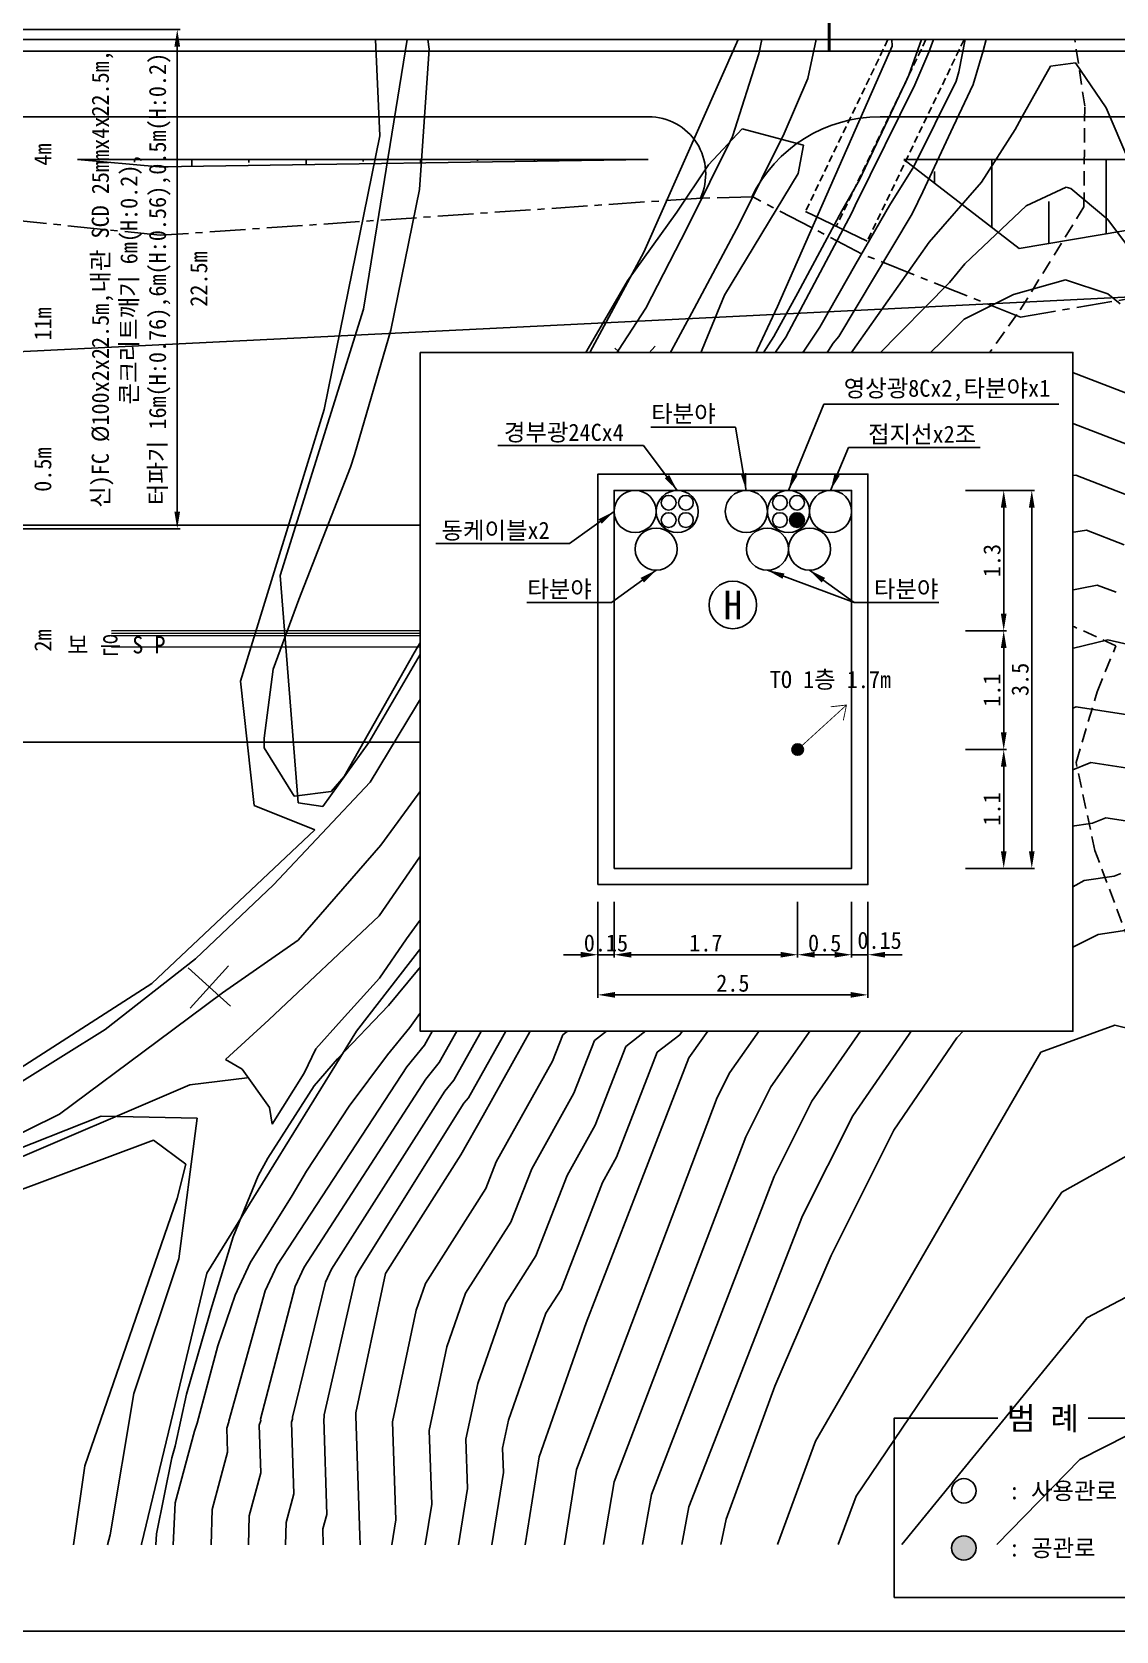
# Model space of a CAD drawing. Extents: x 47110 to 47479, y 244632 to 244785.
# Drawn here: x 47406.8 to 47444.8, y 244632 to 244687.9 of the extents above; entities that cross this region are included whole.
import ezdxf
from ezdxf.enums import TextEntityAlignment as Align

# ---------------------------------------------------------------- set-up
doc = ezdxf.new("R2010")
doc.units = 0
doc.header["$MEASUREMENT"] = 0
for name, pattern in [('CENTER', [2, 1.25, -0.25, 0.25, -0.25]), ('DASHED', [0.75, 0.5, -0.25]), ('HIDDEN', [0.375, 0.25, -0.125]), ('PM$0$CONTINUOUS', [0])]:
    doc.linetypes.add(name, pattern=pattern)
doc.layers.get('Defpoints').update_dxf_attribs({"linetype": 'CONTINUOUS'})
for name, color, linetype in [('TT-BASE', 253, 'CONTINUOUS'), ('TT-TEXT', 3, 'CONTINUOUS'), ('TX-LINE', 2, 'CONTINUOUS'), ('TZ-DIMS', 1, 'CONTINUOUS'), ('TZ-LINE', 7, 'CONTINUOUS'), ('TZ-TEX2', 3, 'CONTINUOUS'), ('TZ-TEXT', 6, 'CONTINUOUS')]:
    doc.layers.add(name, color=color, linetype=linetype)
doc.layers.add('TX-PAPR', color=2, linetype='CONTINUOUS', plot=False)
doc.styles.get("Standard").update_dxf_attribs({"font": 'GulimChe.ttf'})
doc.dimstyles.new('D200', dxfattribs={"dimscale": 0.2, "dimtxt": 3, "dimasz": 3, "dimexe": 0.5, "dimexo": 0.5, "dimgap": 0.5, "dimtad": 1, "dimdec": 0, "dimzin": 1, "dimdsep": 46, "dimlunit": 6, "dimtxsty": 'Standard', "dimcen": 1, "dimclrd": 1, "dimclre": 1, "dimclrt": 3, "dimadec": 0, "dimazin": 0, "dimtfac": 1, "dimtdec": 0, "dimtix": 1, "dimtmove": 2, "dimatfit": 3, "dimfxl": 0, "dimtvp": 2, "dimlwd": -1, "dimlwe": -1, "dimarcsym": 0})

# ---------------------------------------------------------------- blocks, each defined once
blk = doc.blocks.new('*D10')
at = {"layer": 'Defpoints', "color": 0}
for p in [(47426.618, 244657.607), (47427.185, 244657.607), (47426.618, 244655.655)]:
    blk.add_point(p, dxfattribs=at)
at = {"layer": 'TZ-LINE', "color": 1}
for p, q in [((47426.618, 244657.507), (47426.618, 244655.555)), ((47427.185, 244657.507), (47427.185, 244655.555)), ((47426.018, 244655.655), (47425.418, 244655.655)), ((47427.185, 244655.655), (47426.618, 244655.655)), ((47427.785, 244655.655), (47428.385, 244655.655))]:
    blk.add_line(p, q, dxfattribs=at)
for points in [[(47426.018, 244655.755), (47426.018, 244655.555), (47426.618, 244655.655)], [(47427.785, 244655.755), (47427.785, 244655.555), (47427.185, 244655.655)]]:
    blk.add_solid(points, dxfattribs=at)
at = {"layer": 'TZ-LINE', "color": 3, "insert": (47426.901, 244656.063), "char_height": 0.6, "attachment_point": 5}
blk.add_mtext('0.15', dxfattribs=at)
blk = doc.blocks.new('*D11')
at = {"layer": 'Defpoints', "color": 0}
for p in [(47435.501, 244657.607), (47436.068, 244657.607), (47436.068, 244655.655)]:
    blk.add_point(p, dxfattribs=at)
at = {"layer": 'TZ-LINE', "color": 1}
for p, q in [((47435.501, 244657.507), (47435.501, 244655.555)), ((47436.068, 244657.507), (47436.068, 244655.555)), ((47434.901, 244655.655), (47434.301, 244655.655)), ((47435.501, 244655.655), (47436.068, 244655.655)), ((47436.668, 244655.655), (47437.268, 244655.655))]:
    blk.add_line(p, q, dxfattribs=at)
for points in [[(47434.901, 244655.755), (47434.901, 244655.555), (47435.501, 244655.655)], [(47436.668, 244655.755), (47436.668, 244655.555), (47436.068, 244655.655)]]:
    blk.add_solid(points, dxfattribs=at)
at = {"layer": 'TZ-LINE', "color": 3, "insert": (47436.477, 244656.155), "char_height": 0.6, "attachment_point": 5}
blk.add_mtext('0.15', dxfattribs=at)
blk = doc.blocks.new('*D12')
at = {"layer": 'Defpoints', "color": 0}
for p in [(47426.618, 244657.607), (47436.068, 244657.607), (47436.068, 244654.251)]:
    blk.add_point(p, dxfattribs=at)
at = {"layer": 'TZ-LINE', "color": 1}
for p, q in [((47426.618, 244657.507), (47426.618, 244654.151)), ((47436.068, 244657.507), (47436.068, 244654.151)), ((47427.218, 244654.251), (47435.468, 244654.251))]:
    blk.add_line(p, q, dxfattribs=at)
for points in [[(47427.218, 244654.351), (47427.218, 244654.151), (47426.618, 244654.251)], [(47435.468, 244654.351), (47435.468, 244654.151), (47436.068, 244654.251)]]:
    blk.add_solid(points, dxfattribs=at)
at = {"layer": 'TZ-LINE', "color": 3, "insert": (47431.343, 244654.658), "char_height": 0.6, "attachment_point": 5}
blk.add_mtext('2.5', dxfattribs=at)
blk = doc.blocks.new('*D13')
at = {"layer": 'Defpoints', "color": 0}
for p in [(47433.611, 244657.607), (47435.501, 244657.607), (47433.611, 244655.655)]:
    blk.add_point(p, dxfattribs=at)
at = {"layer": 'TZ-LINE', "color": 1}
for p, q in [((47433.611, 244657.507), (47433.611, 244655.555)), ((47435.501, 244657.507), (47435.501, 244655.555)), ((47434.901, 244655.655), (47434.211, 244655.655))]:
    blk.add_line(p, q, dxfattribs=at)
for points in [[(47434.211, 244655.755), (47434.211, 244655.555), (47433.611, 244655.655)], [(47434.901, 244655.755), (47434.901, 244655.555), (47435.501, 244655.655)]]:
    blk.add_solid(points, dxfattribs=at)
at = {"layer": 'TZ-LINE', "color": 3, "insert": (47434.556, 244656.062), "char_height": 0.6, "attachment_point": 5}
blk.add_mtext('0.5', dxfattribs=at)
blk = doc.blocks.new('*D14')
at = {"layer": 'Defpoints', "color": 0}
for p in [(47427.185, 244657.607), (47433.611, 244657.607), (47427.185, 244655.655)]:
    blk.add_point(p, dxfattribs=at)
at = {"layer": 'TZ-LINE', "color": 1}
for p, q in [((47427.185, 244657.507), (47427.185, 244655.555)), ((47433.611, 244657.507), (47433.611, 244655.555)), ((47433.011, 244655.655), (47427.785, 244655.655))]:
    blk.add_line(p, q, dxfattribs=at)
for points in [[(47427.785, 244655.755), (47427.785, 244655.555), (47427.185, 244655.655)], [(47433.011, 244655.755), (47433.011, 244655.555), (47433.611, 244655.655)]]:
    blk.add_solid(points, dxfattribs=at)
at = {"layer": 'TZ-LINE', "color": 3, "insert": (47430.398, 244656.063), "char_height": 0.6, "attachment_point": 5}
blk.add_mtext('1.7', dxfattribs=at)
blk = doc.blocks.new('*D15')
at = {"layer": 'Defpoints', "color": 0}
for p in [(47439.384, 244662.834), (47440.823, 244662.834), (47439.384, 244658.676)]:
    blk.add_point(p, dxfattribs=at)
at = {"layer": 'TZ-LINE', "color": 1}
for p, q in [((47439.484, 244662.834), (47440.923, 244662.834)), ((47440.823, 244659.276), (47440.823, 244662.234)), ((47439.484, 244658.676), (47440.923, 244658.676))]:
    blk.add_line(p, q, dxfattribs=at)
for points in [[(47440.723, 244662.234), (47440.923, 244662.234), (47440.823, 244662.834)], [(47440.723, 244659.276), (47440.923, 244659.276), (47440.823, 244658.676)]]:
    blk.add_solid(points, dxfattribs=at)
at = {"layer": 'TZ-LINE', "color": 3, "insert": (47440.415, 244660.755), "char_height": 0.6, "attachment_point": 5, "rotation": 90}
blk.add_mtext('1.1', dxfattribs=at)
blk = doc.blocks.new('*D16')
at = {"layer": 'Defpoints', "color": 0}
for p in [(47439.384, 244666.992), (47440.823, 244666.992), (47439.384, 244662.834)]:
    blk.add_point(p, dxfattribs=at)
at = {"layer": 'TZ-LINE', "color": 1}
for p, q in [((47439.484, 244666.992), (47440.923, 244666.992)), ((47440.823, 244663.434), (47440.823, 244666.392)), ((47439.484, 244662.834), (47440.923, 244662.834))]:
    blk.add_line(p, q, dxfattribs=at)
for points in [[(47440.723, 244666.392), (47440.923, 244666.392), (47440.823, 244666.992)], [(47440.723, 244663.434), (47440.923, 244663.434), (47440.823, 244662.834)]]:
    blk.add_solid(points, dxfattribs=at)
at = {"layer": 'TZ-LINE', "color": 3, "insert": (47440.415, 244664.913), "char_height": 0.6, "attachment_point": 5, "rotation": 90}
blk.add_mtext('1.1', dxfattribs=at)
blk = doc.blocks.new('*D17')
at = {"layer": 'Defpoints', "color": 0}
for p in [(47439.384, 244671.906), (47440.823, 244671.906), (47439.384, 244666.992)]:
    blk.add_point(p, dxfattribs=at)
at = {"layer": 'TZ-LINE', "color": 1}
for p, q in [((47439.484, 244671.906), (47440.923, 244671.906)), ((47440.823, 244667.592), (47440.823, 244671.306)), ((47439.484, 244666.992), (47440.923, 244666.992))]:
    blk.add_line(p, q, dxfattribs=at)
for points in [[(47440.723, 244671.306), (47440.923, 244671.306), (47440.823, 244671.906)], [(47440.723, 244667.592), (47440.923, 244667.592), (47440.823, 244666.992)]]:
    blk.add_solid(points, dxfattribs=at)
at = {"layer": 'TZ-LINE', "color": 3, "insert": (47440.415, 244669.449), "char_height": 0.6, "attachment_point": 5, "rotation": 90}
blk.add_mtext('1.3', dxfattribs=at)
blk = doc.blocks.new('*D18')
at = {"layer": 'Defpoints', "color": 0}
for p in [(47439.384, 244671.906), (47439.384, 244658.676), (47441.805, 244658.676)]:
    blk.add_point(p, dxfattribs=at)
at = {"layer": 'TZ-LINE', "color": 1}
for p, q in [((47439.484, 244671.906), (47441.905, 244671.906)), ((47441.805, 244671.306), (47441.805, 244659.276)), ((47439.484, 244658.676), (47441.905, 244658.676))]:
    blk.add_line(p, q, dxfattribs=at)
for points in [[(47441.705, 244671.306), (47441.905, 244671.306), (47441.805, 244671.906)], [(47441.705, 244659.276), (47441.905, 244659.276), (47441.805, 244658.676)]]:
    blk.add_solid(points, dxfattribs=at)
at = {"layer": 'TZ-LINE', "color": 3, "insert": (47441.398, 244665.291), "char_height": 0.6, "attachment_point": 5, "rotation": 90}
blk.add_mtext('3.5', dxfattribs=at)
blk = doc.blocks.new('*D25')
at = {"layer": 'Defpoints', "color": 0, "ltscale": 2}
for p in [(47399.324, 244688.038), (47399.327, 244670.565), (47411.896, 244670.565)]:
    blk.add_point(p, dxfattribs=at)
at = {"layer": 'TZ-TEXT', "color": 1, "ltscale": 2}
for p, q in [((47399.424, 244688.038), (47411.996, 244688.038)), ((47411.896, 244687.438), (47411.896, 244671.165)), ((47399.427, 244670.565), (47411.996, 244670.565))]:
    blk.add_line(p, q, dxfattribs=at)
for points in [[(47411.796, 244687.438), (47411.996, 244687.438), (47411.896, 244688.038)], [(47411.796, 244671.165), (47411.996, 244671.165), (47411.896, 244670.565)]]:
    blk.add_solid(points, dxfattribs=at)
at = {"layer": 'TZ-TEXT', "color": 3, "ltscale": 2, "insert": (47410.282, 244679.302), "char_height": 0.8, "attachment_point": 5, "rotation": 90}
blk.add_mtext('{\\H0.75x;\\C6;신)FC Ø100x2x22.5m,내관 SCD 25mmx4x22.5m,\\P콘크리트깨기 6m(H:0.2),\\P터파기 16m(H:0.76),6m(H:0.56),0.5m(H:0.2)}', dxfattribs=at)

msp = doc.modelspace()

# ---------------------------------------------------------------- hatches: boundary and pattern name
at = {"layer": 'TZ-LINE', "ltscale": 2}
h = msp.add_hatch(color=256, dxfattribs=at)
h.dxf.hatch_style = 1
h.paths.add_polyline_path([(47439, 244634.894, 1), (47439.854, 244634.894, 1)])

# ---------------------------------------------------------------- linework, layer by layer
at = {"layer": 'TT-BASE'}
for p, q in [((47434.687, 244701.281), (47434.687, 244687.281)), ((47434.737, 244701.281), (47434.737, 244687.281)), ((47354.712, 244687.682), (47478.273, 244687.681)), ((47354.712, 244687.282), (47478.273, 244687.281)), ((47391.262, 244684.982), (47428.394, 244684.982)), ((47478.273, 244684.982), (47436.497, 244684.982)), ((47408.405, 244683.482), (47428.375, 244683.482)), ((47411.262, 244683.232), (47408.405, 244683.482)), ((47410.405, 244683.482), (47410.405, 244683.394)), ((47428.375, 244683.482), (47411.262, 244683.232)), ((47411.58, 244683.482), (47411.262, 244683.482)), ((47412.405, 244683.482), (47412.405, 244683.248)), ((47414.405, 244683.482), (47414.405, 244683.38)), ((47416.405, 244683.482), (47416.405, 244683.307)), ((47418.405, 244683.482), (47418.405, 244683.409)), ((47420.405, 244683.482), (47420.405, 244683.365)), ((47422.405, 244683.482), (47422.405, 244683.438)), ((47424.405, 244683.482), (47424.405, 244683.424)), ((47426.405, 244683.482), (47426.405, 244683.467)), ((47441.368, 244680.368), (47437.332, 244683.482)), ((47459.758, 244683.482), (47437.332, 244683.482)), ((47440.405, 244681.111), (47440.405, 244683.482)), ((47441.368, 244680.368), (47459.758, 244683.482)), ((47444.405, 244680.882), (47444.405, 244683.482)), ((47411.58, 244683.232), (47411.262, 244683.232)), ((47438.405, 244682.654), (47438.405, 244683.068)), ((47433.883, 244681.664), (47436.046, 244680.624)), ((47442.405, 244680.543), (47442.405, 244682.012)), ((47320.401, 244672.534), (47478.273, 244680.299)), ((47428.692, 244675.538), (47427.21, 244676.881)), ((47427.28, 244675.468), (47428.623, 244676.95)), ((47426.063, 244666.997), (47409.594, 244666.991)), ((47409.594, 244666.896), (47426.063, 244666.903)), ((47409.594, 244666.82), (47426.063, 244666.827)), ((47426.063, 244666.43), (47409.594, 244666.424)), ((47413.762, 244653.853), (47412.28, 244655.196)), ((47412.35, 244653.784), (47413.693, 244655.266))]:
    msp.add_line(p, q, dxfattribs=at)
at = {"layer": 'TT-BASE', "linetype": 'PM$0$CONTINUOUS'}
msp.add_line((47393.897, 244687.282), (47478.273, 244687.281), dxfattribs=at)
at = {"layer": 'TT-BASE', "linetype": 'Continuous'}
for p, q in [((47419.943, 244687.681), (47418.415, 244678.244)), ((47418.981, 244684.313), (47418.83, 244687.681)), ((47420.38, 244682.429), (47420.711, 244687.344)), ((47420.711, 244687.344), (47420.662, 244687.681)), ((47428.225, 244680.246), (47431.531, 244687.681)), ((47432.361, 244687.681), (47432.255, 244687.178)), ((47436.924, 244687.445), (47432.9, 244678.336)), ((47433.964, 244686.32), (47434.259, 244687.681)), ((47436.908, 244687.681), (47436.924, 244687.445)), ((47437.943, 244687.681), (47437.508, 244686.44)), ((47438.2, 244687.237), (47437.715, 244686.094)), ((47438.365, 244687.681), (47438.2, 244687.237)), ((47439.47, 244687.681), (47439.254, 244686.553)), ((47440.102, 244687.286), (47439.754, 244686.114)), ((47440.211, 244687.681), (47440.102, 244687.286)), ((47432.255, 244687.178), (47431.332, 244684.285)), ((47442.46, 244686.751), (47441.44, 244684.938)), ((47443.33, 244686.866), (47442.46, 244686.751)), ((47444.408, 244685.292), (47443.33, 244686.866)), ((47433.141, 244684.39), (47433.964, 244686.32)), ((47437.359, 244686.129), (47435.775, 244682.772)), ((47437.508, 244686.44), (47437.359, 244686.129)), ((47439.159, 244686.227), (47437.678, 244683.241)), ((47439.754, 244686.114), (47439.056, 244684.629)), ((47439.254, 244686.553), (47439.159, 244686.227)), ((47437.715, 244686.094), (47435.629, 244681.874)), ((47446.374, 244680.677), (47444.408, 244685.292)), ((47431.666, 244684.553), (47430.487, 244683.294)), ((47433.816, 244683.986), (47431.666, 244684.553)), ((47439.056, 244684.629), (47437.997, 244682.356)), ((47441.229, 244684.537), (47440.051, 244682.693)), ((47441.44, 244684.938), (47441.229, 244684.537)), ((47417.039, 244674.731), (47418.981, 244684.313)), ((47431.332, 244684.285), (47429.741, 244681.091)), ((47431.565, 244681.226), (47433.141, 244684.39)), ((47433.623, 244683), (47433.816, 244683.986)), ((47430.487, 244683.294), (47429.384, 244681.642)), ((47431.056, 244678.741), (47433.623, 244683)), ((47435.775, 244682.772), (47435.153, 244681.687)), ((47437.678, 244683.241), (47436.82, 244681.873)), ((47419.366, 244677.508), (47420.38, 244682.429)), ((47437.997, 244682.356), (47437.637, 244681.629)), ((47440.051, 244682.693), (47438.212, 244680.592)), ((47443.014, 244682.518), (47441.606, 244681.862)), ((47443.178, 244682.475), (47443.014, 244682.518)), ((47444.463, 244681.381), (47443.178, 244682.475)), ((47429.384, 244681.642), (47427.655, 244679.239)), ((47435.153, 244681.687), (47433.618, 244678.819)), ((47435.629, 244681.874), (47435.509, 244681.622)), ((47436.82, 244681.873), (47435.652, 244679.837)), ((47441.606, 244681.862), (47439.467, 244679.831)), ((47429.741, 244681.091), (47428.299, 244678.283)), ((47429.991, 244678.269), (47431.565, 244681.226)), ((47435.509, 244681.622), (47433.195, 244677.268)), ((47435.056, 244677.287), (47437.586, 244681.525)), ((47437.637, 244681.629), (47437.586, 244681.525)), ((47446.37, 244678.842), (47444.463, 244681.381)), ((47438.212, 244680.592), (47435.318, 244676.486)), ((47423.589, 244671.62), (47428.225, 244680.246)), ((47435.652, 244679.837), (47434.387, 244677.622)), ((47439.467, 244679.831), (47438.928, 244679.176)), ((47427.655, 244679.239), (47425.109, 244674.869)), ((47438.928, 244679.176), (47436.392, 244676.618)), ((47442.99, 244679.275), (47441.166, 244678.757)), ((47444.466, 244678.781), (47442.99, 244679.275)), ((47428.299, 244678.283), (47425.924, 244674.639)), ((47432.9, 244678.336), (47428.707, 244669.38)), ((47429.161, 244674.146), (47431.056, 244678.741)), ((47433.618, 244678.819), (47432.772, 244677.289)), ((47440.51, 244678.428), (47439.441, 244677.895)), ((47441.166, 244678.757), (47440.51, 244678.428)), ((47444.897, 244678.437), (47444.466, 244678.781)), ((47418.415, 244678.244), (47415.494, 244668.929)), ((47428.554, 244675.616), (47429.991, 244678.269)), ((47439.441, 244677.895), (47437.482, 244675.952)), ((47418.1, 244673.148), (47419.366, 244677.508)), ((47432.772, 244677.289), (47431.637, 244675.504)), ((47433.195, 244677.268), (47432.268, 244675.915)), ((47434.387, 244677.622), (47433.252, 244675.926)), ((47434.852, 244677.053), (47435.056, 244677.287)), ((47433.842, 244675.455), (47434.852, 244677.053)), ((47436.392, 244676.618), (47436.045, 244676.201)), ((47435.318, 244676.486), (47433.737, 244674.27)), ((47436.045, 244676.201), (47434.324, 244673.894)), ((47440.207, 244676.187), (47437.232, 244674.322)), ((47441.094, 244676.253), (47440.207, 244676.187)), ((47442.604, 244676.272), (47441.094, 244676.253)), ((47445.898, 244675), (47442.604, 244676.272)), ((47426.794, 244671.933), (47428.554, 244675.616)), ((47431.637, 244675.504), (47430.072, 244673.124)), ((47432.268, 244675.915), (47430.665, 244673.07)), ((47433.252, 244675.926), (47431.507, 244673.634)), ((47437.482, 244675.952), (47436.777, 244675.133)), ((47432.446, 244673.72), (47433.609, 244675.248)), ((47433.609, 244675.248), (47433.842, 244675.455)), ((47436.777, 244675.133), (47435.868, 244674.076)), ((47414.11, 244665.23), (47417.039, 244674.731)), ((47425.109, 244674.869), (47422.732, 244670.529)), ((47425.924, 244674.639), (47423.924, 244670.969)), ((47426.893, 244669.675), (47429.161, 244674.146)), ((47432.426, 244672.26), (47433.385, 244673.806)), ((47434.324, 244673.894), (47433.234, 244672.154)), ((47433.385, 244673.806), (47433.737, 244674.27)), ((47435.868, 244674.076), (47434.269, 244672.184)), ((47436.726, 244673.798), (47434.925, 244671.268)), ((47437.232, 244674.322), (47436.726, 244673.798)), ((47438.353, 244672.712), (47441.442, 244674.257)), ((47441.442, 244674.257), (47442.978, 244674.352)), ((47442.978, 244674.352), (47445.614, 244673.334)), ((47431.507, 244673.634), (47430.809, 244672.474)), ((47431.617, 244672.367), (47432.446, 244673.72)), ((47416.148, 244668.087), (47417.963, 244672.717)), ((47417.963, 244672.717), (47418.1, 244673.148)), ((47429.871, 244672.768), (47428.347, 244669.544)), ((47430.072, 244673.124), (47429.871, 244672.768)), ((47430.665, 244673.07), (47429.976, 244672.035)), ((47437.948, 244672.293), (47438.353, 244672.712)), ((47430.809, 244672.474), (47429.056, 244669.308)), ((47431.419, 244671.64), (47431.57, 244672.238)), ((47431.57, 244672.238), (47431.617, 244672.367)), ((47432.33, 244672.003), (47432.426, 244672.26)), ((47433.234, 244672.154), (47433.091, 244671.768)), ((47434.269, 244672.184), (47433.752, 244671.232)), ((47436.274, 244670.175), (47437.715, 244672.198)), ((47437.715, 244672.198), (47437.948, 244672.293)), ((47439.473, 244671.102), (47441.79, 244672.26)), ((47441.79, 244672.26), (47443.351, 244672.432)), ((47443.351, 244672.432), (47445.328, 244671.669)), ((47418.598, 244663.079), (47423.589, 244671.62)), ((47424.843, 244668.811), (47426.794, 244671.933)), ((47429.976, 244672.035), (47428.671, 244669.359)), ((47430.249, 244669.53), (47431.419, 244671.64)), ((47432.028, 244670.807), (47432.33, 244672.003)), ((47433.091, 244671.768), (47432.636, 244669.974)), ((47433.752, 244671.232), (47433.244, 244668.953)), ((47434.925, 244671.268), (47434.302, 244669.531)), ((47438.703, 244670.599), (47439.473, 244671.102)), ((47422.732, 244670.529), (47420.19, 244666.218)), ((47423.924, 244670.969), (47422.205, 244667.804)), ((47431.443, 244669.752), (47432.028, 244670.807)), ((47437.622, 244669.082), (47438.703, 244670.599)), ((47442.137, 244670.265), (47443.725, 244670.512)), ((47443.725, 244670.512), (47445.043, 244670.004)), ((47432.636, 244669.974), (47432.328, 244669.084)), ((47435.186, 244668.462), (47436.274, 244670.175)), ((47440.592, 244669.492), (47442.137, 244670.265)), ((47428.707, 244669.38), (47424.204, 244660.756)), ((47424.311, 244665.467), (47426.893, 244669.675)), ((47428.347, 244669.544), (47427.925, 244668.683)), ((47428.671, 244669.359), (47428.029, 244668.24)), ((47430.147, 244669.233), (47430.249, 244669.53)), ((47431.238, 244669.158), (47431.443, 244669.752)), ((47434.302, 244669.531), (47433.655, 244667.04)), ((47439.692, 244669), (47440.592, 244669.492)), ((47415.494, 244668.929), (47416.123, 244660.971)), ((47422.737, 244665.095), (47424.843, 244668.811)), ((47428.997, 244669.189), (47427.281, 244665.67)), ((47429.056, 244669.308), (47428.997, 244669.189)), ((47429.823, 244668.288), (47430.107, 244669.154)), ((47430.107, 244669.154), (47430.147, 244669.233)), ((47430.648, 244667.386), (47431.218, 244669.118)), ((47431.218, 244669.118), (47431.238, 244669.158)), ((47431.473, 244666.486), (47432.328, 244669.084)), ((47432.298, 244665.584), (47433.244, 244668.953)), ((47436.069, 244667.395), (47437.622, 244669.082)), ((47436.953, 244666.326), (47439.692, 244669)), ((47427.925, 244668.683), (47426.863, 244666.781)), ((47428.029, 244668.24), (47426.882, 244665.875)), ((47428.45, 244665.472), (47429.823, 244668.288)), ((47434.668, 244666.47), (47435.186, 244668.462)), ((47441.713, 244667.882), (47442.485, 244668.269)), ((47442.485, 244668.269), (47444.099, 244668.592)), ((47444.099, 244668.592), (47444.757, 244668.338)), ((47415.255, 244665.653), (47416.148, 244668.087)), ((47422.205, 244667.804), (47420.569, 244664.876)), ((47440.679, 244667.401), (47441.612, 244667.778)), ((47441.612, 244667.778), (47441.713, 244667.882)), ((47429.618, 244665.275), (47430.648, 244667.386)), ((47435.575, 244665.811), (47436.069, 244667.395)), ((47437.836, 244665.258), (47440.679, 244667.401)), ((47426.863, 244666.781), (47425.606, 244664.299)), ((47433.655, 244667.04), (47433.123, 244664.684)), ((47444.472, 244666.673), (47442.832, 244666.273)), ((47446.843, 244666.124), (47444.472, 244666.673)), ((47420.19, 244666.218), (47417.736, 244661.894)), ((47430.787, 244665.077), (47431.473, 244666.486)), ((47433.991, 244663.84), (47434.615, 244666.426)), ((47434.615, 244666.426), (47434.668, 244666.47)), ((47436.536, 244665.198), (47436.953, 244666.326)), ((47442.832, 244666.273), (47441.667, 244665.803)), ((47414.936, 244663.238), (47415.255, 244665.653)), ((47421.806, 244661.149), (47424.311, 244665.467)), ((47426.882, 244665.875), (47426.003, 244664.265)), ((47427.281, 244665.67), (47426.879, 244664.882)), ((47428.4, 244665.297), (47428.45, 244665.472)), ((47431.955, 244664.88), (47432.298, 244665.584)), ((47435.107, 244663.872), (47435.575, 244665.811)), ((47441.667, 244665.803), (47438.72, 244664.19)), ((47414.583, 244660.876), (47414.11, 244665.23)), ((47420.569, 244664.876), (47418.65, 244661.694)), ((47421.025, 244662.225), (47422.737, 244665.095)), ((47426.879, 244664.882), (47425.426, 244662.221)), ((47428.078, 244664.667), (47428.4, 244665.297)), ((47429.277, 244664.452), (47429.518, 244664.925)), ((47429.518, 244664.925), (47429.618, 244665.275)), ((47430.637, 244664.552), (47430.787, 244665.077)), ((47431.756, 244664.18), (47431.955, 244664.88)), ((47436.224, 244663.905), (47436.536, 244665.198)), ((47437.496, 244664.583), (47437.836, 244665.258)), ((47425.606, 244664.299), (47425.373, 244663.765)), ((47427.824, 244663.981), (47428.078, 244664.667)), ((47428.768, 244663.081), (47429.277, 244664.452)), ((47430.476, 244664.237), (47430.637, 244664.552)), ((47433.123, 244664.684), (47432.874, 244663.808)), ((47437.339, 244663.937), (47437.496, 244664.583)), ((47442.424, 244663.954), (47443.355, 244664.33)), ((47443.355, 244664.33), (47447.255, 244663.722)), ((47425.373, 244663.765), (47423.654, 244661.103)), ((47426.003, 244664.265), (47424.761, 244662.072)), ((47425.987, 244660.436), (47427.824, 244663.981)), ((47429.712, 244662.181), (47430.476, 244664.237)), ((47430.657, 244661.28), (47431.675, 244664.023)), ((47432.874, 244663.808), (47431.601, 244660.381)), ((47431.675, 244664.023), (47431.756, 244664.18)), ((47433.361, 244663.076), (47433.991, 244663.84)), ((47433.846, 244662.345), (47435.107, 244663.872)), ((47434.332, 244661.613), (47436.224, 244663.905)), ((47434.817, 244660.882), (47437.339, 244663.937)), ((47438.455, 244663.97), (47435.303, 244660.151)), ((47438.72, 244664.19), (47438.455, 244663.97)), ((47439.803, 244662.624), (47442.16, 244663.914)), ((47442.16, 244663.914), (47442.424, 244663.954)), ((47414.938, 244662.898), (47414.936, 244663.238)), ((47415.988, 244661.208), (47414.938, 244662.898)), ((47416.995, 244660.848), (47418.598, 244663.079)), ((47427.344, 244660.329), (47428.768, 244663.081)), ((47432.342, 244660.334), (47433.361, 244663.076)), ((47439.591, 244662.448), (47439.803, 244662.624)), ((47419.019, 244659.486), (47421.025, 244662.225)), ((47424.761, 244662.072), (47424.119, 244660.952)), ((47425.426, 244662.221), (47424.629, 244660.543)), ((47428.7, 244660.222), (47429.712, 244662.181)), ((47433.083, 244660.288), (47433.846, 244662.345)), ((47436.813, 244659.265), (47439.334, 244662.32)), ((47439.334, 244662.32), (47439.591, 244662.448)), ((47442.654, 244662.026), (47443.179, 244662.104)), ((47443.179, 244662.104), (47443.878, 244662.387)), ((47443.878, 244662.387), (47446.803, 244661.93)), ((47418.65, 244661.694), (47415.266, 244658.106)), ((47417.736, 244661.894), (47417.289, 244661.366)), ((47433.823, 244660.243), (47434.332, 244661.613)), ((47440.885, 244661.058), (47442.654, 244662.026)), ((47417.289, 244661.366), (47415.988, 244661.208)), ((47416.123, 244660.971), (47416.995, 244660.848)), ((47418.958, 244657.019), (47421.806, 244661.149)), ((47423.654, 244661.103), (47422.996, 244660.136)), ((47424.119, 244660.952), (47423.062, 244659.42)), ((47430.057, 244660.115), (47430.657, 244661.28)), ((47440.213, 244660.671), (47440.726, 244660.926)), ((47440.726, 244660.926), (47440.885, 244661.058)), ((47416.707, 244660.028), (47414.583, 244660.876)), ((47424.204, 244660.756), (47418.17, 244652.984)), ((47424.629, 244660.543), (47423.912, 244659.161)), ((47425.345, 244659.654), (47425.987, 244660.436)), ((47431.601, 244660.381), (47431.414, 244660.009)), ((47434.563, 244660.197), (47434.817, 244660.882)), ((47438.323, 244658.38), (47440.213, 244660.671)), ((47443.936, 244660.255), (47444.402, 244660.443)), ((47444.402, 244660.443), (47446.352, 244660.14)), ((47411.005, 244654.652), (47416.707, 244660.028)), ((47422.996, 244660.136), (47422.088, 244659.019)), ((47426.062, 244658.766), (47427.344, 244660.329)), ((47426.778, 244657.877), (47428.7, 244660.222)), ((47427.495, 244656.988), (47430.057, 244660.115)), ((47431.414, 244660.009), (47428.21, 244656.1)), ((47428.847, 244654.477), (47432.97, 244660.065)), ((47429.165, 244653.666), (47433.748, 244660.094)), ((47429.483, 244652.854), (47434.525, 244660.122)), ((47431.656, 244659.21), (47432.193, 244660.037)), ((47432.193, 244660.037), (47432.342, 244660.334)), ((47435.303, 244660.151), (47432.621, 244656.017)), ((47432.97, 244660.065), (47433.083, 244660.288)), ((47433.748, 244660.094), (47433.823, 244660.243)), ((47434.525, 244660.122), (47434.563, 244660.197)), ((47441.968, 244659.493), (47443.147, 244660.137)), ((47443.147, 244660.137), (47443.936, 244660.255)), ((47416.127, 244656.17), (47419.019, 244659.486)), ((47423.062, 244659.42), (47421.293, 244656.416)), ((47424.772, 244658.549), (47425.345, 244659.654)), ((47436.227, 244658.824), (47436.813, 244659.265)), ((47441.092, 244659.022), (47441.863, 244659.404)), ((47441.863, 244659.404), (47441.968, 244659.493)), ((47422.088, 244659.019), (47420.576, 244657.105)), ((47423.912, 244659.161), (47422.215, 244656.174)), ((47425.632, 244657.936), (47426.062, 244658.766)), ((47428.529, 244655.288), (47431.656, 244659.21)), ((47434.081, 244655.517), (47436.227, 244658.824)), ((47439.832, 244657.494), (47441.092, 244659.022)), ((47424.147, 244658.064), (47424.772, 244658.549)), ((47437.152, 244657.497), (47438.323, 244658.38)), ((47443.051, 244657.927), (47443.64, 244658.249)), ((47443.64, 244658.249), (47444.692, 244658.406)), ((47444.692, 244658.406), (47444.925, 244658.501)), ((47415.266, 244658.106), (47412.54, 244655.507)), ((47422.676, 244655.507), (47424.147, 244658.064)), ((47424.381, 244656.967), (47425.632, 244657.936)), ((47426.491, 244657.324), (47426.778, 244657.877)), ((47441.971, 244657.373), (47442.998, 244657.882)), ((47442.998, 244657.882), (47443.051, 244657.927)), ((47415.102, 244653.38), (47418.958, 244657.019)), ((47420.576, 244657.105), (47419.922, 244656.213)), ((47424.616, 244655.869), (47426.491, 244657.324)), ((47435.541, 244655.017), (47437.152, 244657.497)), ((47438.075, 244656.17), (47439.832, 244657.494)), ((47441.341, 244656.609), (47441.971, 244657.373)), ((47423.278, 244655.049), (47424.381, 244656.967)), ((47424.851, 244654.772), (47427.351, 244656.711)), ((47427.351, 244656.711), (47427.495, 244656.988)), ((47438.999, 244654.842), (47441.341, 244656.609)), ((47445.448, 244656.558), (47444.133, 244656.361)), ((47413.478, 244654.321), (47416.127, 244656.17)), ((47419.922, 244656.213), (47418.972, 244654.836)), ((47422.073, 244655.966), (47420.041, 244653.109)), ((47421.293, 244656.416), (47420.642, 244655.513)), ((47422.215, 244656.174), (47422.073, 244655.966)), ((47428.21, 244656.1), (47425.085, 244653.675)), ((47432.621, 244656.017), (47429.801, 244652.044)), ((47437.002, 244654.516), (47438.075, 244656.17)), ((47444.133, 244656.361), (47442.851, 244655.725)), ((47412.54, 244655.507), (47409.377, 244653.033)), ((47420.642, 244655.513), (47419.285, 244653.88)), ((47420.892, 244653.098), (47422.517, 244655.383)), ((47422.517, 244655.383), (47422.676, 244655.507)), ((47423.88, 244654.591), (47424.616, 244655.869)), ((47431.235, 244651.537), (47433.935, 244655.362)), ((47433.935, 244655.362), (47434.081, 244655.517)), ((47442.851, 244655.725), (47439.922, 244653.516)), ((47418.972, 244654.836), (47417.64, 244653.37)), ((47421.742, 244653.087), (47422.96, 244654.801)), ((47422.96, 244654.801), (47423.278, 244655.049)), ((47424.483, 244654.133), (47424.851, 244654.772)), ((47425.393, 244652.852), (47428.529, 244655.288)), ((47435.247, 244654.707), (47435.541, 244655.017)), ((47438.462, 244654.016), (47438.999, 244654.842)), ((47402.583, 244649.233), (47411.005, 244654.652)), ((47411.198, 244652.621), (47413.478, 244654.321)), ((47422.591, 244653.076), (47423.404, 244654.219)), ((47423.404, 244654.219), (47423.88, 244654.591)), ((47426.495, 244652.65), (47428.847, 244654.477)), ((47432.67, 244651.031), (47435.247, 244654.707)), ((47436.56, 244654.052), (47437.002, 244654.516)), ((47419.285, 244653.88), (47417.504, 244652.008)), ((47423.847, 244653.638), (47424.483, 244654.133)), ((47425.085, 244653.675), (47424.29, 244653.056)), ((47427.597, 244652.448), (47429.165, 244653.666)), ((47434.104, 244650.525), (47436.56, 244654.052)), ((47437.873, 244653.396), (47438.462, 244654.016)), ((47413.586, 244651.988), (47415.102, 244653.38)), ((47417.64, 244653.37), (47416.748, 244652.358)), ((47420.041, 244653.109), (47419.26, 244652.155)), ((47420.553, 244652.493), (47420.892, 244653.098)), ((47423.441, 244653.066), (47423.847, 244653.638)), ((47435.539, 244650.019), (47437.873, 244653.396)), ((47439.922, 244653.516), (47439.186, 244652.741)), ((47442.124, 244652.241), (47444.71, 244653.191)), ((47444.71, 244653.191), (47448.543, 244652.228)), ((47409.377, 244653.033), (47406.462, 244651.216)), ((47407.77, 244650.07), (47411.198, 244652.621)), ((47418.17, 244652.984), (47412.933, 244644.516)), ((47421.065, 244651.878), (47421.742, 244653.087)), ((47421.576, 244651.262), (47422.591, 244653.076)), ((47422.088, 244650.646), (47423.441, 244653.066)), ((47424.29, 244653.056), (47422.599, 244650.031)), ((47425.036, 244651.933), (47425.393, 244652.852)), ((47425.781, 244650.81), (47426.495, 244652.65)), ((47428.699, 244652.246), (47429.483, 244652.854)), ((47439.186, 244652.741), (47436.974, 244649.512)), ((47414.173, 244651.653), (47413.586, 244651.988)), ((47416.748, 244652.358), (47416.334, 244651.512)), ((47417.504, 244652.008), (47416.689, 244651.067)), ((47419.26, 244652.155), (47417.915, 244650.355)), ((47419.928, 244651.73), (47420.553, 244652.493)), ((47426.527, 244649.687), (47427.597, 244652.448)), ((47427.272, 244648.565), (47428.699, 244652.246)), ((47429.801, 244652.044), (47428.017, 244647.443)), ((47434.236, 244638.631), (47442.124, 244652.241)), ((47415.127, 244650.303), (47414.173, 244651.653)), ((47416.334, 244651.512), (47415.22, 244649.72)), ((47415.398, 244644.794), (47419.928, 244651.73)), ((47420.596, 244651.305), (47421.065, 244651.878)), ((47423.064, 244648.408), (47425.036, 244651.933)), ((47430.797, 244650.661), (47431.235, 244651.537)), ((47403.236, 244647.213), (47412.336, 244651.105)), ((47412.336, 244651.105), (47414.346, 244651.352)), ((47416.689, 244651.067), (47415.071, 244648.538)), ((47416.344, 244644.72), (47420.596, 244651.305)), ((47417.29, 244644.647), (47421.263, 244650.88)), ((47421.263, 244650.88), (47421.576, 244651.262)), ((47431.793, 244649.279), (47432.67, 244651.031)), ((47415.22, 244649.72), (47415.127, 244650.303)), ((47417.915, 244650.355), (47416.423, 244648.079)), ((47418.236, 244644.573), (47421.931, 244650.456)), ((47421.931, 244650.456), (47422.088, 244650.646)), ((47424.302, 244648.166), (47425.781, 244650.81)), ((47425.874, 244637.643), (47430.797, 244650.661)), ((47432.789, 244647.896), (47434.104, 244650.525)), ((47409.232, 244650.002), (47404.526, 244648.141)), ((47404.66, 244648.546), (47407.77, 244650.07)), ((47412.598, 244649.931), (47409.232, 244650.002)), ((47411.95, 244645.007), (47412.598, 244649.931)), ((47422.599, 244650.031), (47421.825, 244648.649)), ((47433.785, 244646.513), (47435.539, 244650.019)), ((47425.541, 244647.925), (47426.527, 244649.687)), ((47427.183, 244637.207), (47431.793, 244649.279)), ((47436.974, 244649.512), (47434.78, 244645.13)), ((47405.921, 244647.243), (47411.07, 244649.161)), ((47411.07, 244649.161), (47412.195, 244648.32)), ((47421.825, 244648.649), (47419.18, 244644.499)), ((47442.858, 244647.342), (47445.421, 244648.783)), ((47412.195, 244648.32), (47411.891, 244647.126)), ((47415.071, 244648.538), (47414.731, 244647.914)), ((47416.423, 244648.079), (47415.917, 244647.231)), ((47422.701, 244647.473), (47423.064, 244648.408)), ((47423.576, 244646.296), (47424.302, 244648.166)), ((47426.779, 244647.683), (47427.272, 244648.565)), ((47414.731, 244647.914), (47413.852, 244645.777)), ((47424.452, 244645.12), (47425.541, 244647.925)), ((47425.328, 244643.944), (47426.779, 244647.683)), ((47428.493, 244636.77), (47432.789, 244647.896)), ((47411.891, 244647.126), (47408.66, 244637.764)), ((47415.917, 244647.231), (47414.453, 244644.867)), ((47420.585, 244644.153), (47422.701, 244647.473)), ((47428.017, 244647.443), (47426.203, 244642.767)), ((47435.654, 244636.705), (47442.858, 244647.342)), ((47429.802, 244636.334), (47433.785, 244646.513)), ((47421.99, 244643.806), (47423.576, 244646.296)), ((47413.852, 244645.777), (47413.069, 244643.225)), ((47410.376, 244640.304), (47411.95, 244645.007)), ((47414.453, 244644.867), (47413.927, 244643.739)), ((47414.978, 244643.891), (47415.398, 244644.794)), ((47416.029, 244644.043), (47416.344, 244644.72)), ((47423.395, 244643.46), (47424.452, 244645.12)), ((47434.78, 244645.13), (47432.817, 244640.557)), ((47412.933, 244644.516), (47410.65, 244635.021)), ((47415.928, 244639.477), (47417.08, 244644.195)), ((47417.04, 244639.55), (47418.131, 244644.346)), ((47417.08, 244644.195), (47417.29, 244644.647)), ((47418.131, 244644.346), (47418.236, 244644.573)), ((47419.18, 244644.499), (47418.152, 244639.623)), ((47420.258, 244643.215), (47420.585, 244644.153)), ((47443.733, 244642.943), (47446.139, 244644.213)), ((47413.927, 244643.739), (47413.313, 244641.973)), ((47413.704, 244639.332), (47414.978, 244643.891)), ((47414.815, 244639.405), (47416.029, 244644.043)), ((47421.334, 244641.931), (47421.99, 244643.806)), ((47424.799, 244643.114), (47425.328, 244643.944)), ((47413.019, 244643.018), (47412.217, 244640.274)), ((47413.069, 244643.225), (47413.019, 244643.018)), ((47419.434, 244639.313), (47420.258, 244643.215)), ((47422.412, 244640.646), (47423.395, 244643.46)), ((47423.488, 244639.363), (47424.799, 244643.114)), ((47426.203, 244642.767), (47424.564, 244638.079)), ((47437.261, 244635.01), (47443.733, 244642.943)), ((47413.313, 244641.973), (47412.591, 244639.259)), ((47420.717, 244639.005), (47421.334, 244641.931)), ((47409.552, 244635.354), (47410.376, 244640.304)), ((47412.217, 244640.274), (47411.818, 244638.458)), ((47422, 244638.696), (47422.412, 244640.646)), ((47432.817, 244640.557), (47431.111, 244635.898)), ((47412.591, 244639.259), (47412.502, 244638.977)), ((47413.632, 244639.082), (47413.704, 244639.308)), ((47413.704, 244639.308), (47413.704, 244639.332)), ((47414.762, 244639.188), (47414.816, 244639.357)), ((47414.818, 244637.52), (47414.762, 244639.188)), ((47414.816, 244639.357), (47414.815, 244639.405)), ((47415.892, 244639.293), (47415.929, 244639.406)), ((47415.975, 244636.79), (47415.892, 244639.293)), ((47415.929, 244639.406), (47415.928, 244639.477)), ((47417.022, 244639.399), (47417.041, 244639.455)), ((47417.133, 244636.061), (47417.022, 244639.399)), ((47417.041, 244639.455), (47417.04, 244639.55)), ((47418.152, 244639.623), (47418.152, 244639.505)), ((47418.152, 244639.505), (47418.291, 244635.333)), ((47419.546, 244635.882), (47419.434, 244639.313)), ((47423.283, 244638.387), (47423.488, 244639.363)), ((47443.483, 244637.995), (47446.373, 244639.454)), ((47412.502, 244638.977), (47411.82, 244636.472)), ((47413.66, 244638.248), (47413.632, 244639.082)), ((47420.801, 244636.431), (47420.717, 244639.005)), ((47422.055, 244636.98), (47422, 244638.696)), ((47432.91, 244635.01), (47434.236, 244638.631)), ((47411.704, 244638.043), (47411.173, 244635.39)), ((47411.818, 244638.458), (47411.704, 244638.043)), ((47413.115, 244636.244), (47413.66, 244638.248)), ((47423.31, 244637.53), (47423.283, 244638.387)), ((47424.564, 244638.079), (47424.077, 244635.009)), ((47440.585, 244635.01), (47443.483, 244637.995)), ((47408.66, 244637.764), (47408.265, 244635.009)), ((47414.408, 244636.017), (47414.818, 244637.52)), ((47422.91, 244635.009), (47423.31, 244637.53)), ((47425.45, 244635.009), (47425.874, 244637.643)), ((47421.743, 244635.009), (47422.055, 244636.98)), ((47426.814, 244635.01), (47427.183, 244637.207)), ((47411.82, 244636.472), (47411.748, 244635.009)), ((47415.703, 244635.789), (47415.975, 244636.79)), ((47420.575, 244635.009), (47420.801, 244636.431)), ((47428.184, 244635.01), (47428.493, 244636.77)), ((47429.557, 244635.01), (47429.802, 244636.334)), ((47435.034, 244635.01), (47435.654, 244636.705)), ((47413.088, 244635.009), (47413.115, 244636.244)), ((47414.386, 244635.009), (47414.408, 244636.017)), ((47415.686, 244635.009), (47415.703, 244635.789)), ((47416.997, 244635.561), (47417.133, 244636.061)), ((47419.408, 244635.009), (47419.546, 244635.882)), ((47431.111, 244635.898), (47430.927, 244635.01)), ((47409.449, 244635.009), (47409.552, 244635.354)), ((47411.173, 244635.39), (47411.147, 244635.009)), ((47416.999, 244635.009), (47416.997, 244635.561)), ((47418.291, 244635.333), (47418.301, 244635.009)), ((47410.65, 244635.021), (47410.648, 244635.009))]:
    msp.add_line(p, q, dxfattribs=at)
at = {"layer": 'TT-BASE', "linetype": 'HIDDEN'}
for p, q in [((47436.772, 244687.681), (47433.883, 244681.664)), ((47438.103, 244687.681), (47434.964, 244681.144)), ((47439.434, 244687.681), (47436.046, 244680.624))]:
    msp.add_line(p, q, dxfattribs=at)
at = {"layer": 'TT-BASE', "linetype": 'DASHED'}
for p, q in [((47443.657, 244685.362), (47443.313, 244687.681)), ((47443.633, 244681.826), (47443.657, 244685.362)), ((47441.4, 244678.219), (47443.633, 244681.826)), ((47438.808, 244674.604), (47441.4, 244678.219)), ((47438.043, 244671.046), (47438.808, 244674.604)), ((47438.216, 244668.251), (47438.043, 244671.046)), ((47440.162, 244667.268), (47438.216, 244668.251)), ((47443.3, 244667.128), (47440.162, 244667.268)), ((47444.751, 244666.467), (47443.3, 244667.128)), ((47444.093, 244664.857), (47444.751, 244666.467)), ((47443.355, 244662.379), (47444.093, 244664.857)), ((47444.018, 244659.306), (47443.355, 244662.379)), ((47445.222, 244656.075), (47444.018, 244659.306))]:
    msp.add_line(p, q, dxfattribs=at)
at = {"layer": 'TT-BASE', "linetype": 'CENTER'}
for p, q in [((47411.299, 244680.832), (47385.73, 244683.482)), ((47430.243, 244682.135), (47411.299, 244680.832)), ((47432.04, 244682.173), (47430.243, 244682.135)), ((47435.866, 244680.174), (47432.04, 244682.173)), ((47441.406, 244677.968), (47459.795, 244681.082)), ((47441.406, 244677.968), (47435.866, 244680.174))]:
    msp.add_line(p, q, dxfattribs=at)
at = {"layer": 'TT-BASE', "linetype": 'ByBlock'}
for p, q in [((47406.439, 244670.688), (47421.239, 244670.688)), ((47406.442, 244663.091), (47429.339, 244663.091))]:
    msp.add_line(p, q, dxfattribs=at)
at = {"layer": 'TT-BASE'}
for centre, radius, start, end in [((47428.394, 244682.982), 2, 334.9277, 90), ((47436.497, 244679.982), 5, 90, 154.0147)]:
    msp.add_arc(centre, radius, start, end, dxfattribs=at)
at = {"layer": 'TZ-LINE', "ltscale": 2, "elevation": 0.31}
msp.add_lwpolyline([(47440.613, 244639.439), (47436.99, 244639.439), (47436.99, 244633.165), (47447.403, 244633.165), (47447.403, 244639.439), (47443.78, 244639.439)], dxfattribs=at)
at = {"layer": 'TZ-LINE', "ltscale": 2}
for centre in [(47439.427, 244636.894, 0.31), (47439.427, 244634.894, 0.31)]:
    msp.add_circle(centre, 0.427, dxfattribs=at)

# ---------------------------------------------------------------- texts
at = {"layer": 'TT-TEXT'}
msp.add_text('보 은 S P', height=0.6, rotation=0.1839, dxfattribs=at).set_placement((47409.763, 244666.499), align=Align.MIDDLE)
at = {"layer": 'TZ-TEX2'}
msp.add_text('범 례', height=0.8, dxfattribs=at).set_placement((47442.197, 244639.439, 0.31), align=Align.MIDDLE)
for s, p in [(': 사용관로', (47441.003, 244636.894, 0.31)), (': 공관로', (47441.003, 244634.894, 0.31))]:
    msp.add_text(s, height=0.6, dxfattribs=at).set_placement(p, align=Align.MIDDLE_LEFT)
at = {"layer": 'TZ-TEXT', "ltscale": 2, "char_height": 0.6, "attachment_point": 5, "rotation": 90}
for s, insert in [('4m', (47407.192, 244683.656)), ('22.5m', (47412.653, 244679.302)), ('11m', (47407.192, 244677.731)), ('0.5m', (47407.192, 244672.631)), ('2m', (47407.192, 244666.652))]:
    msp.add_mtext(s, dxfattribs=dict(at, insert=insert))

# ---------------------------------------------------------------- dimensions: what is measured, and where the dimension line sits
at = {"layer": 'TZ-TEXT', "ltscale": 2}
dim = msp.add_linear_dim(base=(47411.896, 244670.565), p1=(47399.324, 244688.038), p2=(47399.327, 244670.565), angle=90, text='{\\H0.75x;\\C6;신)FC Ø100x2x22.5m,내관 SCD 25mmx4x22.5m,\\P콘크리트깨기 6m(H:0.2),\\P터파기 16m(H:0.76),6m(H:0.56),0.5m(H:0.2)}', dimstyle='D200', override={"dimtxt": 4}, dxfattribs=at)
dim.commit()
dim.dimension.update_dxf_attribs({"geometry": '*D25', "text_midpoint": (47410.282, 244679.302)})

# ---------------------------------------------------------------- next in the draw order: wipeouts: each hides what was drawn before it
msp.add_wipeout([(47420.402, 244676.731), (47420.402, 244652.978), (47443.248, 244652.978), (47443.248, 244676.731)]).dxf.layer = 'TX-LINE'

# ---------------------------------------------------------------- next in the draw order: hatches: boundary and pattern name
at = {"layer": 'TZ-LINE'}
h = msp.add_hatch(color=256, dxfattribs=at)
h.dxf.hatch_style = 1
h.paths.add_polyline_path([(47433.849, 244670.865, 1), (47433.331, 244670.865, 1)])
h = msp.add_hatch(color=256, dxfattribs=at)
h.dxf.hatch_style = 1
h.paths.add_polyline_path([(47433.411, 244662.834, 1), (47433.811, 244662.834, 1)])

# ---------------------------------------------------------------- next in the draw order: linework, layer by layer
at = {"layer": 'TX-PAPR'}
msp.add_lwpolyline([(47320.154, 244735.187), (47479.354, 244735.187), (47479.354, 244631.987), (47320.154, 244631.987)], close=True, dxfattribs=at)
at = {"layer": 'TZ-LINE'}
for points in [[(47426.618, 244658.109), (47436.068, 244658.109), (47436.068, 244672.473), (47426.618, 244672.473)], [(47427.185, 244658.676), (47435.501, 244658.676), (47435.501, 244671.906), (47427.185, 244671.906)]]:
    msp.add_lwpolyline(points, close=True, dxfattribs=at)
at = {"layer": 'TZ-LINE', "const_width": 0.03}
for points in [[(47433.611, 244662.834), (47435.32, 244664.393)], [(47434.771, 244664.332), (47435.32, 244664.393), (47435.209, 244663.852)]]:
    msp.add_lwpolyline(points, dxfattribs=at)
at = {"layer": 'TZ-LINE', "ltscale": 2}
for centre, radius in [((47427.922, 244671.168), 0.737), ((47429.397, 244671.168), 0.737), ((47429.095, 244671.472), 0.259), ((47429.698, 244671.472), 0.259), ((47431.814, 244671.168), 0.737), ((47433.289, 244671.168), 0.737), ((47432.988, 244671.472), 0.259), ((47433.59, 244671.472), 0.259), ((47434.763, 244671.168), 0.737), ((47429.095, 244670.865), 0.259), ((47429.698, 244670.865), 0.259), ((47432.988, 244670.865), 0.259), ((47433.59, 244670.865), 0.259), ((47428.659, 244669.85), 0.737), ((47432.552, 244669.85), 0.737), ((47434.026, 244669.85), 0.737)]:
    msp.add_circle(centre, radius, dxfattribs=at)
at = {"layer": 'TZ-LINE'}
for centre, radius in [((47431.343, 244667.896), 0.832), ((47433.611, 244662.834), 0.2)]:
    msp.add_circle(centre, radius, dxfattribs=at)
at = {"layer": 'TZ-TEXT'}
msp.add_lwpolyline([(47420.402, 244676.731), (47443.248, 244676.731), (47443.248, 244652.978), (47420.402, 244652.978)], close=True, dxfattribs=at)

# ---------------------------------------------------------------- next in the draw order: texts
at = {"layer": 'TZ-DIMS', "char_height": 0.6}
for s, insert, attachment_point in [('영상광8Cx2,타분야x1', (47435.221, 244675.026), 7), ('타분야', (47430.742, 244674.223), 9), ('경부광24Cx4', (47427.527, 244673.574), 9), ('접지선x2조', (47436.075, 244673.506), 7), ('동케이블x2', (47424.932, 244670.142), 9), ('타분야', (47426.407, 244668.087), 9), ('타분야', (47436.279, 244668.087), 7)]:
    msp.add_mtext(s, dxfattribs=dict(at, insert=insert, attachment_point=attachment_point))
at = {"layer": 'TZ-TEX2'}
msp.add_text('H', height=1, dxfattribs=at).set_placement((47431.343, 244667.896), align=Align.MIDDLE)
at = {"layer": 'TZ-TEXT'}
msp.add_text('TO 1층 1.7m', height=0.6, rotation=359.9482, dxfattribs=at).set_placement((47434.759, 244665.294), align=Align.MIDDLE)

# ---------------------------------------------------------------- next in the draw order: dimensions: what is measured, and where the dimension line sits
at = {"layer": 'TZ-LINE'}
for base, p1, p2, text, picture, middle in [((47440.823, 244671.906), (47439.384, 244666.992), (47439.384, 244671.906), '1.3', '*D17', (47440.415, 244669.449)), ((47441.805, 244658.676), (47439.384, 244671.906), (47439.384, 244658.676), '3.5', '*D18', (47441.398, 244665.291)), ((47440.823, 244666.992), (47439.384, 244662.834), (47439.384, 244666.992), '1.1', '*D16', (47440.415, 244664.913)), ((47440.823, 244662.834), (47439.384, 244658.676), (47439.384, 244662.834), '1.1', '*D15', (47440.415, 244660.755))]:
    dim = msp.add_linear_dim(base=base, p1=p1, p2=p2, angle=90, text=text, dimstyle='D200', dxfattribs=at)
    dim.commit()
    dim.dimension.update_dxf_attribs({"geometry": picture, "text_midpoint": middle})
for base, p1, p2, text, picture, middle in [((47426.618, 244655.655), (47427.185, 244657.607), (47426.618, 244657.607), '0.15', '*D10', (47426.901, 244656.063)), ((47436.068, 244654.251), (47426.618, 244657.607), (47436.068, 244657.607), '2.5', '*D12', (47431.343, 244654.658)), ((47427.185, 244655.655), (47433.611, 244657.607), (47427.185, 244657.607), '1.7', '*D14', (47430.398, 244656.063)), ((47433.611, 244655.655), (47435.501, 244657.607), (47433.611, 244657.607), '0.5', '*D13', (47434.556, 244656.062))]:
    dim = msp.add_linear_dim(base=base, p1=p1, p2=p2, text=text, dimstyle='D200', dxfattribs=at)
    dim.commit()
    dim.dimension.update_dxf_attribs({"geometry": picture, "text_midpoint": middle})
dim = msp.add_linear_dim(base=(47436.068, 244655.655), p1=(47435.501, 244657.607), p2=(47436.068, 244657.607), text='0.15', dimstyle='D200', dxfattribs=at)
dim.commit()
dim.dimension.update_dxf_attribs({"geometry": '*D11', "text_midpoint": (47436.477, 244656.155), "dimtype": 160})

# ---------------------------------------------------------------- next in the draw order: leaders
at = {"layer": 'TZ-DIMS', "annotation_type": 0, "has_hookline": 1}
for points, hookline_direction, text_width in [([(47433.289, 244671.906), (47434.531, 244674.926), (47435.121, 244674.926)], 0, 7.534), ([(47431.814, 244671.906), (47431.432, 244674.123), (47430.842, 244674.123)], 1, 2.273), ([(47429.397, 244671.906), (47428.217, 244673.474), (47427.627, 244673.474)], 1, 4.407), ([(47434.763, 244671.906), (47435.385, 244673.406), (47435.975, 244673.406)], 0, 3.922), ([(47427.185, 244671.168), (47425.623, 244670.042), (47425.032, 244670.042)], 1, 3.986), ([(47428.659, 244669.113), (47427.097, 244667.987), (47426.507, 244667.987)], 1, 2.273), ([(47432.552, 244669.113), (47435.588, 244667.987), (47436.179, 244667.987)], 0, 2.273), ([(47434.026, 244669.113), (47435.588, 244667.987), (47436.179, 244667.987)], 0, 2.273)]:
    msp.add_leader(points, dimstyle='D200', dxfattribs=dict(at, hookline_direction=hookline_direction, text_width=text_width))

doc.saveas('drawing.dxf')
